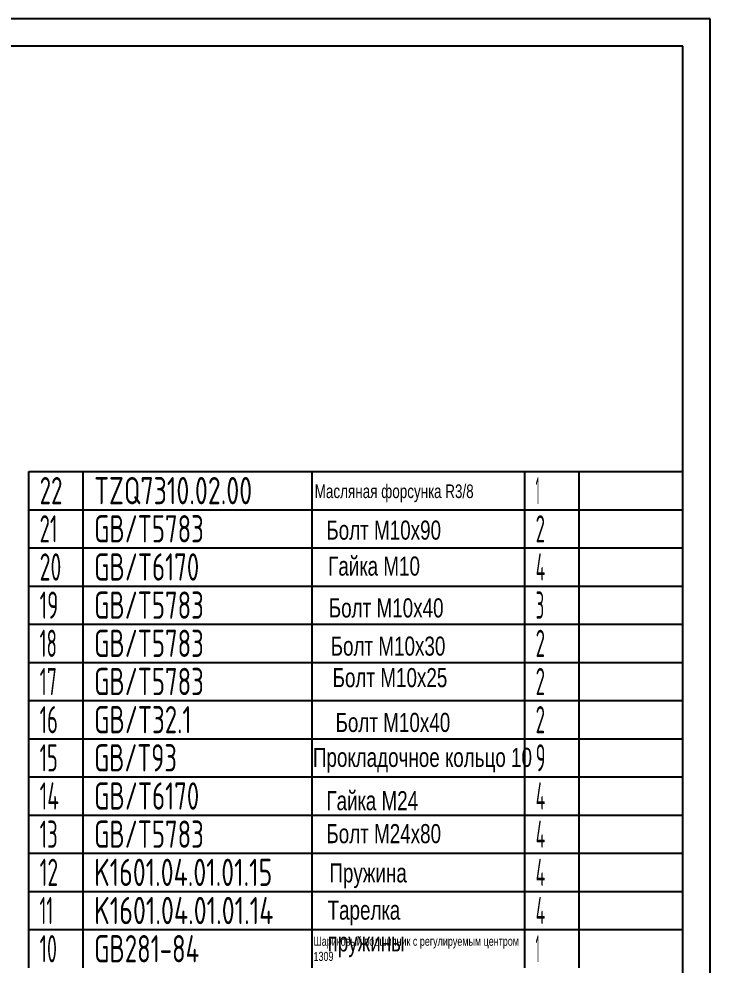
# Model space of a CAD drawing. Header units: millimetres. Extents: x 0 to 2520, y -70 to 1782.
# Drawn here: x 1759 to 2520, y 741 to 1782 of the extents above; entities that cross this region are included whole.
import ezdxf
from ezdxf.enums import TextEntityAlignment as Align

# ---------------------------------------------------------------- set-up
doc = ezdxf.new("R2010")
doc.units = ezdxf.units.MM
doc.header["$LTSCALE"] = 60
for name, color, linetype in [('01', 7, 'Continuous'), ('02', 1, 'Continuous'), ('11', 3, 'Continuous')]:
    doc.layers.add(name, color=color, linetype=linetype)
doc.styles.get("Standard").update_dxf_attribs({"font": 'isocp', "width": 0.707, "bigfont": 'intecad.shx'})

# ---------------------------------------------------------------- blocks, each defined once
blk = doc.blocks.new('*U24')
at = {"layer": '01'}
for points in [[(415, 292), (25, 292)], [(415, 5), (415, 292)]]:
    blk.add_lwpolyline(points, dxfattribs=at)
at = {"layer": '02'}
for points in [[(420, 297), (0, 297)], [(420, 0), (420, 297)]]:
    blk.add_lwpolyline(points, dxfattribs=at)
blk = doc.blocks.new('*U49')
at = {"layer": '01'}
for p, q in [((0, -42), (0, 0)), ((720, -42), (720, 0))]:
    blk.add_line(p, q, dxfattribs=at)
at = {"layer": '02'}
for p, q in [((0, 0), (60, 0)), ((60, -42), (60, 0)), ((60, 0), (312, 0)), ((312, -42), (312, 0)), ((312, 0), (546, 0)), ((546, -42), (546, 0)), ((546, 0), (606, 0)), ((606, -42), (606, 0)), ((606, 0), (720, 0))]:
    blk.add_line(p, q, dxfattribs=at)
blk = doc.blocks.new('*U50')
at = {"layer": '01'}
for p, q in [((0, -42), (0, 0)), ((720, -42), (720, 0))]:
    blk.add_line(p, q, dxfattribs=at)
at = {"layer": '02'}
for p, q in [((0, 0), (60, 0)), ((60, -42), (60, 0)), ((60, 0), (312, 0)), ((312, -42), (312, 0)), ((312, 0), (546, 0)), ((546, -42), (546, 0)), ((546, 0), (606, 0)), ((606, -42), (606, 0)), ((606, 0), (720, 0))]:
    blk.add_line(p, q, dxfattribs=at)
blk = doc.blocks.new('*U51')
at = {"layer": '01'}
for p, q in [((0, -42), (0, 0)), ((720, -42), (720, 0))]:
    blk.add_line(p, q, dxfattribs=at)
at = {"layer": '02'}
for p, q in [((0, 0), (60, 0)), ((60, -42), (60, 0)), ((60, 0), (312, 0)), ((312, -42), (312, 0)), ((312, 0), (546, 0)), ((546, -42), (546, 0)), ((546, 0), (606, 0)), ((606, -42), (606, 0)), ((606, 0), (720, 0))]:
    blk.add_line(p, q, dxfattribs=at)
blk = doc.blocks.new('*U52')
at = {"layer": '01'}
for p, q in [((0, -42), (0, 0)), ((720, -42), (720, 0))]:
    blk.add_line(p, q, dxfattribs=at)
at = {"layer": '02'}
for p, q in [((0, 0), (60, 0)), ((60, -42), (60, 0)), ((60, 0), (312, 0)), ((312, -42), (312, 0)), ((312, 0), (546, 0)), ((546, -42), (546, 0)), ((546, 0), (606, 0)), ((606, -42), (606, 0)), ((606, 0), (720, 0))]:
    blk.add_line(p, q, dxfattribs=at)
blk = doc.blocks.new('*U53')
at = {"layer": '01'}
for p, q in [((0, -42), (0, 0)), ((720, -42), (720, 0))]:
    blk.add_line(p, q, dxfattribs=at)
at = {"layer": '02'}
for p, q in [((0, 0), (60, 0)), ((60, -42), (60, 0)), ((60, 0), (312, 0)), ((312, -42), (312, 0)), ((312, 0), (546, 0)), ((546, -42), (546, 0)), ((546, 0), (606, 0)), ((606, -42), (606, 0)), ((606, 0), (720, 0))]:
    blk.add_line(p, q, dxfattribs=at)
blk = doc.blocks.new('*U54')
at = {"layer": '01'}
for p, q in [((0, -42), (0, 0)), ((720, -42), (720, 0))]:
    blk.add_line(p, q, dxfattribs=at)
at = {"layer": '02'}
for p, q in [((0, 0), (60, 0)), ((60, -42), (60, 0)), ((60, 0), (312, 0)), ((312, -42), (312, 0)), ((312, 0), (546, 0)), ((546, -42), (546, 0)), ((546, 0), (606, 0)), ((606, -42), (606, 0)), ((606, 0), (720, 0))]:
    blk.add_line(p, q, dxfattribs=at)
blk = doc.blocks.new('*U55')
at = {"layer": '01'}
for p, q in [((0, -42), (0, 0)), ((720, -42), (720, 0))]:
    blk.add_line(p, q, dxfattribs=at)
at = {"layer": '02'}
for p, q in [((0, 0), (60, 0)), ((60, -42), (60, 0)), ((60, 0), (312, 0)), ((312, -42), (312, 0)), ((312, 0), (546, 0)), ((546, -42), (546, 0)), ((546, 0), (606, 0)), ((606, -42), (606, 0)), ((606, 0), (720, 0))]:
    blk.add_line(p, q, dxfattribs=at)
blk = doc.blocks.new('*U56')
at = {"layer": '01'}
for p, q in [((0, -42), (0, 0)), ((720, -42), (720, 0))]:
    blk.add_line(p, q, dxfattribs=at)
at = {"layer": '02'}
for p, q in [((0, 0), (60, 0)), ((60, -42), (60, 0)), ((60, 0), (312, 0)), ((312, -42), (312, 0)), ((312, 0), (546, 0)), ((546, -42), (546, 0)), ((546, 0), (606, 0)), ((606, -42), (606, 0)), ((606, 0), (720, 0))]:
    blk.add_line(p, q, dxfattribs=at)
blk = doc.blocks.new('*U57')
at = {"layer": '01'}
for p, q in [((0, -42), (0, 0)), ((720, -42), (720, 0))]:
    blk.add_line(p, q, dxfattribs=at)
at = {"layer": '02'}
for p, q in [((0, 0), (60, 0)), ((60, -42), (60, 0)), ((60, 0), (312, 0)), ((312, -42), (312, 0)), ((312, 0), (546, 0)), ((546, -42), (546, 0)), ((546, 0), (606, 0)), ((606, -42), (606, 0)), ((606, 0), (720, 0))]:
    blk.add_line(p, q, dxfattribs=at)
blk = doc.blocks.new('*U58')
at = {"layer": '01'}
for p, q in [((0, -42), (0, 0)), ((720, -42), (720, 0))]:
    blk.add_line(p, q, dxfattribs=at)
at = {"layer": '02'}
for p, q in [((0, 0), (60, 0)), ((60, -42), (60, 0)), ((60, 0), (312, 0)), ((312, -42), (312, 0)), ((312, 0), (546, 0)), ((546, -42), (546, 0)), ((546, 0), (606, 0)), ((606, -42), (606, 0)), ((606, 0), (720, 0))]:
    blk.add_line(p, q, dxfattribs=at)
blk = doc.blocks.new('*U59')
at = {"layer": '01'}
for p, q in [((0, -42), (0, 0)), ((720, -42), (720, 0))]:
    blk.add_line(p, q, dxfattribs=at)
at = {"layer": '02'}
for p, q in [((0, 0), (60, 0)), ((60, -42), (60, 0)), ((60, 0), (312, 0)), ((312, -42), (312, 0)), ((312, 0), (546, 0)), ((546, -42), (546, 0)), ((546, 0), (606, 0)), ((606, -42), (606, 0)), ((606, 0), (720, 0))]:
    blk.add_line(p, q, dxfattribs=at)
blk = doc.blocks.new('*U60')
at = {"layer": '01'}
for p, q in [((0, -42), (0, 0)), ((720, -42), (720, 0))]:
    blk.add_line(p, q, dxfattribs=at)
at = {"layer": '02'}
for p, q in [((0, 0), (60, 0)), ((60, -42), (60, 0)), ((60, 0), (312, 0)), ((312, -42), (312, 0)), ((312, 0), (546, 0)), ((546, -42), (546, 0)), ((546, 0), (606, 0)), ((606, -42), (606, 0)), ((606, 0), (720, 0))]:
    blk.add_line(p, q, dxfattribs=at)
blk = doc.blocks.new('*U61')
at = {"layer": '01'}
for p, q in [((0, -42), (0, 0)), ((0, 0), (60, 0)), ((60, 0), (312, 0)), ((312, 0), (546, 0)), ((546, 0), (606, 0)), ((606, 0), (720, 0)), ((720, -42), (720, 0))]:
    blk.add_line(p, q, dxfattribs=at)
at = {"layer": '02'}
for p, q in [((60, -42), (60, 0)), ((312, -42), (312, 0)), ((546, -42), (546, 0)), ((606, -42), (606, 0))]:
    blk.add_line(p, q, dxfattribs=at)

msp = doc.modelspace()

# ---------------------------------------------------------------- block references
at = {"layer": '01', "xscale": 6, "yscale": 6, "zscale": 6}
msp.add_blockref('*U24', (0, 0), dxfattribs=at)
at = {"layer": '01'}
for name, p in [('*U61', (1770, 1284)), ('*U60', (1770, 1242)), ('*U59', (1770, 1200)), ('*U58', (1770, 1158)), ('*U57', (1770, 1116)), ('*U56', (1770, 1074)), ('*U55', (1770, 1032)), ('*U54', (1770, 990)), ('*U53', (1770, 948)), ('*U52', (1770, 906)), ('*U51', (1770, 864)), ('*U50', (1770, 822)), ('*U49', (1770, 780))]:
    msp.add_blockref(name, p, dxfattribs=at)

# ---------------------------------------------------------------- texts
at = {"layer": '01', "attachment_point": 1}
for s, insert, char_height in [('{\\fArial|b0|i0|c204|p34;\\C3;Масляная форсунка \\fArial|b0|i0|c0|p34;R3/8}', (2084.7866, 1269.8121), 15), ('{\\fArial|b0|i0|c204|p34;\\C3;Болт М10х90}', (2097.5741, 1230.0861), 21), ('{\\fArial|b0|i0|c204|p34;\\C3;Гайка М10}', (2099.5895, 1190.4833), 21), ('{\\fArial|b0|i0|c204|p34;\\C3;Болт М10х40}', (2100.3254, 1144.4844), 21), ('{\\fArial|b0|i0|c204|p34;\\C3;Болт М10х30}', (2102.3408, 1102.4844), 21), ('{\\fArial|b0|i0|c204|p34;\\C3;Болт М10х25}', (2104.4883, 1067.7907), 21), ('{\\fArial|b0|i0|c204|p34;\\C3;Болт М10х40}', (2107.7154, 1018.4844), 21), ('{\\fArial|b0|i0|c204|p34;\\C3;Прокладочное кольцо 10}', (2082.8207, 980.0198), 21), ('{\\fArial|b0|i0|c204|p34;\\C3;Гайка М24}', (2097.6006, 932.3621), 21), ('{\\fArial|b0|i0|c204|p34;\\C3;Болт М24х80}', (2097.6006, 896.1155), 21), ('{\\fArial|b0|i0|c204|p34;\\C3;Пружина}', (2100.955, 852.944), 21), ('{\\fArial|b0|i0|c204|p34;\\C3;Шариковый подшипник с регулируемым центром \\P1309}', (2083.4787, 772.2259), 10)]:
    msp.add_mtext(s, dxfattribs=dict(at, insert=insert, char_height=char_height))
at = {"layer": '01', "insert": (2098.9396, 811.9987), "char_height": 21, "width": 0.671807, "attachment_point": 1}
msp.add_mtext('{\\fArial|b0|i0|c204|p34;\\C3;Тарелка пружины}', dxfattribs=at)
at = {"layer": '11'}
for s, width, p, p2 in [('22', 0.639754, (1782, 1248), (1807.1435, 1248)), ('TZQ7310.02.00', 0.694301, (1842, 1248), (2015.9387, 1248)), ('1', 0.404, (2328, 1248), (2332.242, 1248)), ('21', 0.623098, (1782, 1206), (1801.6276, 1206)), ('GB/T5783', 0.695009, (1842, 1206), (1962.7527, 1206)), ('2', 0.562593, (2328, 1206), (2338.2965, 1206)), ('20', 0.636567, (1782, 1164), (1805.8863, 1164)), ('GB/T6170', 0.694489, (1842, 1164), (1957.6489, 1164)), ('4', 0.543846, (2328, 1164), (2338.605, 1164)), ('19', 0.612447, (1782, 1122), (1802.6075, 1122)), ('GB/T5783', 0.695009, (1842, 1122), (1962.7527, 1122)), ('3', 0.527686, (2328, 1122), (2337.3625, 1122)), ('18', 0.606, (1782, 1080), (1801.089, 1080)), ('GB/T5783', 0.695009, (1842, 1080), (1962.7527, 1080)), ('2', 0.562593, (2328, 1080), (2338.2965, 1080)), ('17', 0.606, (1782, 1038), (1801.089, 1038)), ('GB/T5783', 0.695009, (1842, 1038), (1962.7527, 1038)), ('2', 0.562593, (2328, 1038), (2338.2965, 1038)), ('16', 0.610556, (1782, 996), (1802.1411, 996)), ('GB/T32.1', 0.693516, (1842, 996), (1949.1482, 996)), ('2', 0.562593, (2328, 996), (2338.2965, 996)), ('15', 0.609833, (1782, 954), (1801.9675, 954)), ('GB/T93', 0.691199, (1842, 954), (1933.1328, 954)), ('9', 0.579528, (2328, 954), (2338.8069, 954)), ('14', 0.614783, (1782, 912), (1803.21, 912)), ('GB/T6170', 0.694489, (1842, 912), (1957.6489, 912)), ('4', 0.543846, (2328, 912), (2338.605, 912)), ('13', 0.609833, (1782, 870), (1801.9675, 870)), ('GB/T5783', 0.695009, (1842, 870), (1962.7527, 870)), ('4', 0.543846, (2328, 870), (2338.605, 870)), ('12', 0.611465, (1782, 828), (1802.3629, 828)), ('K1601.04.01.01.15', 0.695714, (1842, 828), (2038.1166, 828)), ('4', 0.543846, (2328, 828), (2338.605, 828)), ('11', 0.582235, (1782, 786), (1796.847, 786)), ('K1601.04.01.01.14', 0.695784, (1842, 786), (2039.3591, 786)), ('4', 0.543846, (2328, 786), (2338.605, 786)), ('10', 0.606076, (1782, 744), (1801.1057, 744)), ('GB281-84', 0.694488, (1842, 744), (1957.6322, 744)), ('1', 0.404, (2328, 744), (2332.242, 744))]:
    msp.add_text(s, height=30, dxfattribs=dict(at, width=width)).set_placement(p, p2, align=Align.FIT)

doc.saveas('drawing.dxf')
